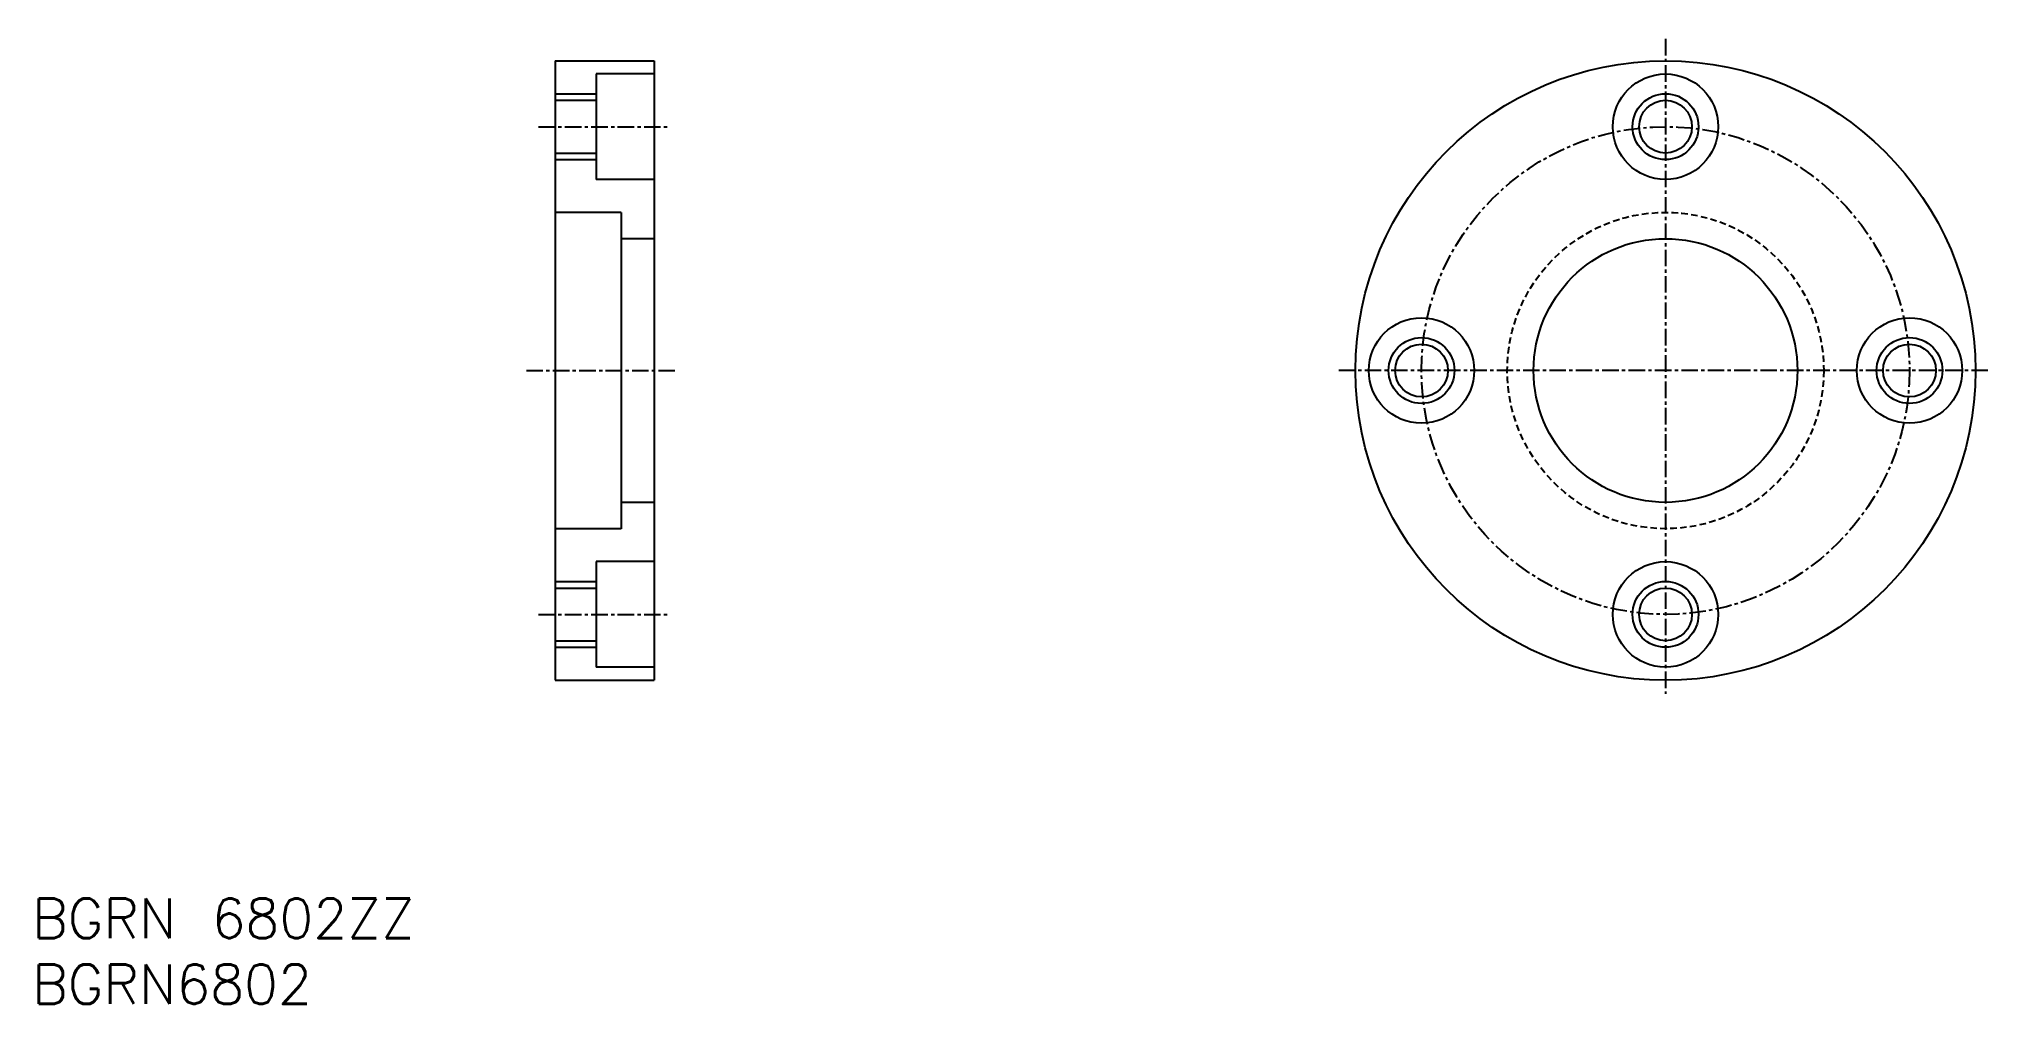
# Model space of a CAD drawing. Extents: x 45 to 193, y 37 to 111.
import ezdxf
from ezdxf.enums import TextEntityAlignment as Align

# ---------------------------------------------------------------- set-up
doc = ezdxf.new("R2010")
doc.units = 0
doc.linetypes.add('CENTER', pattern=[2, 1.25, -0.25, 0.25, -0.25])
doc.linetypes.add('DASHED', pattern=[0.75, 0.5, -0.25])
doc.layers.get('0').update_dxf_attribs({"linetype": 'CONTINUOUS'})
doc.layers.add('CENTER', color=1, linetype='CENTER')
doc.styles.get("Standard").update_dxf_attribs({"font": 'txt.shx', "bigfont": 'extfont.shx'})

msp = doc.modelspace()

# ---------------------------------------------------------------- linework, layer by layer
at = {"color": 7, "linetype": 'CONTINUOUS'}
for p, q in [((84.43, 108.86), (84.43, 61.86)), ((84.43, 108.86), (91.93, 108.86)), ((91.93, 108.86), (91.93, 61.86)), ((87.53, 107.86), (87.53, 99.86)), ((91.93, 107.86), (87.53, 107.86)), ((84.43, 105.86), (87.53, 105.86)), ((84.43, 101.86), (87.53, 101.86)), ((91.93, 99.86), (87.53, 99.86)), ((89.43, 97.36), (84.43, 97.36)), ((89.43, 97.36), (89.43, 73.36)), ((91.93, 95.36), (89.43, 95.36)), ((91.93, 75.36), (89.43, 75.36)), ((89.43, 73.36), (84.43, 73.36)), ((91.93, 70.86), (87.53, 70.86)), ((87.53, 70.86), (87.53, 62.86)), ((84.43, 68.86), (87.53, 68.86)), ((84.43, 64.86), (87.53, 64.86)), ((91.93, 62.86), (87.53, 62.86)), ((84.43, 61.86), (91.93, 61.86))]:
    msp.add_line(p, q, dxfattribs=at)
at = {"color": 3, "linetype": 'CONTINUOUS'}
for p, q in [((84.43, 106.36), (87.53, 106.36)), ((84.43, 101.36), (87.53, 101.36)), ((84.43, 69.36), (87.53, 69.36)), ((84.43, 64.36), (87.53, 64.36))]:
    msp.add_line(p, q, dxfattribs=at)
at = {"color": 7, "linetype": 'CONTINUOUS'}
for centre, radius in [((168.62, 85.36), 23.5), ((168.62, 103.86), 4), ((168.62, 103.86), 2), ((168.62, 85.36), 10), ((150.12, 85.36), 4), ((187.12, 85.36), 4), ((150.12, 85.36), 2), ((187.12, 85.36), 2), ((168.62, 66.86), 4), ((168.62, 66.86), 2)]:
    msp.add_circle(centre, radius, dxfattribs=at)
at = {"color": 3, "linetype": 'CONTINUOUS'}
for centre in [(168.62, 103.86), (150.12, 85.36), (187.12, 85.36), (168.62, 66.86)]:
    msp.add_circle(centre, 2.5, dxfattribs=at)
at = {"color": 3, "linetype": 'DASHED'}
msp.add_circle((168.62, 85.36), 12, dxfattribs=at)
at = {"layer": 'CENTER', "color": 1, "linetype": 'CENTER'}
for p, q in [((168.62, 110.52), (168.62, 60.82)), ((83.17, 103.86), (93.1, 103.86)), ((82.26, 85.36), (93.69, 85.36)), ((193.07, 85.36), (143.84, 85.36)), ((83.17, 66.86), (93.1, 66.86))]:
    msp.add_line(p, q, dxfattribs=at)
msp.add_circle((168.62, 85.36), 18.5, dxfattribs=at)

# ---------------------------------------------------------------- texts
at = {"color": 7, "linetype": 'CONTINUOUS'}
for s, p in [('BGRN 6802ZZ', (44.78, 43.8)), ('BGRN6802', (44.78, 38.8))]:
    msp.add_text(s, height=3, dxfattribs=at).set_placement(p, align=Align.MIDDLE_LEFT)

doc.saveas('drawing.dxf')
